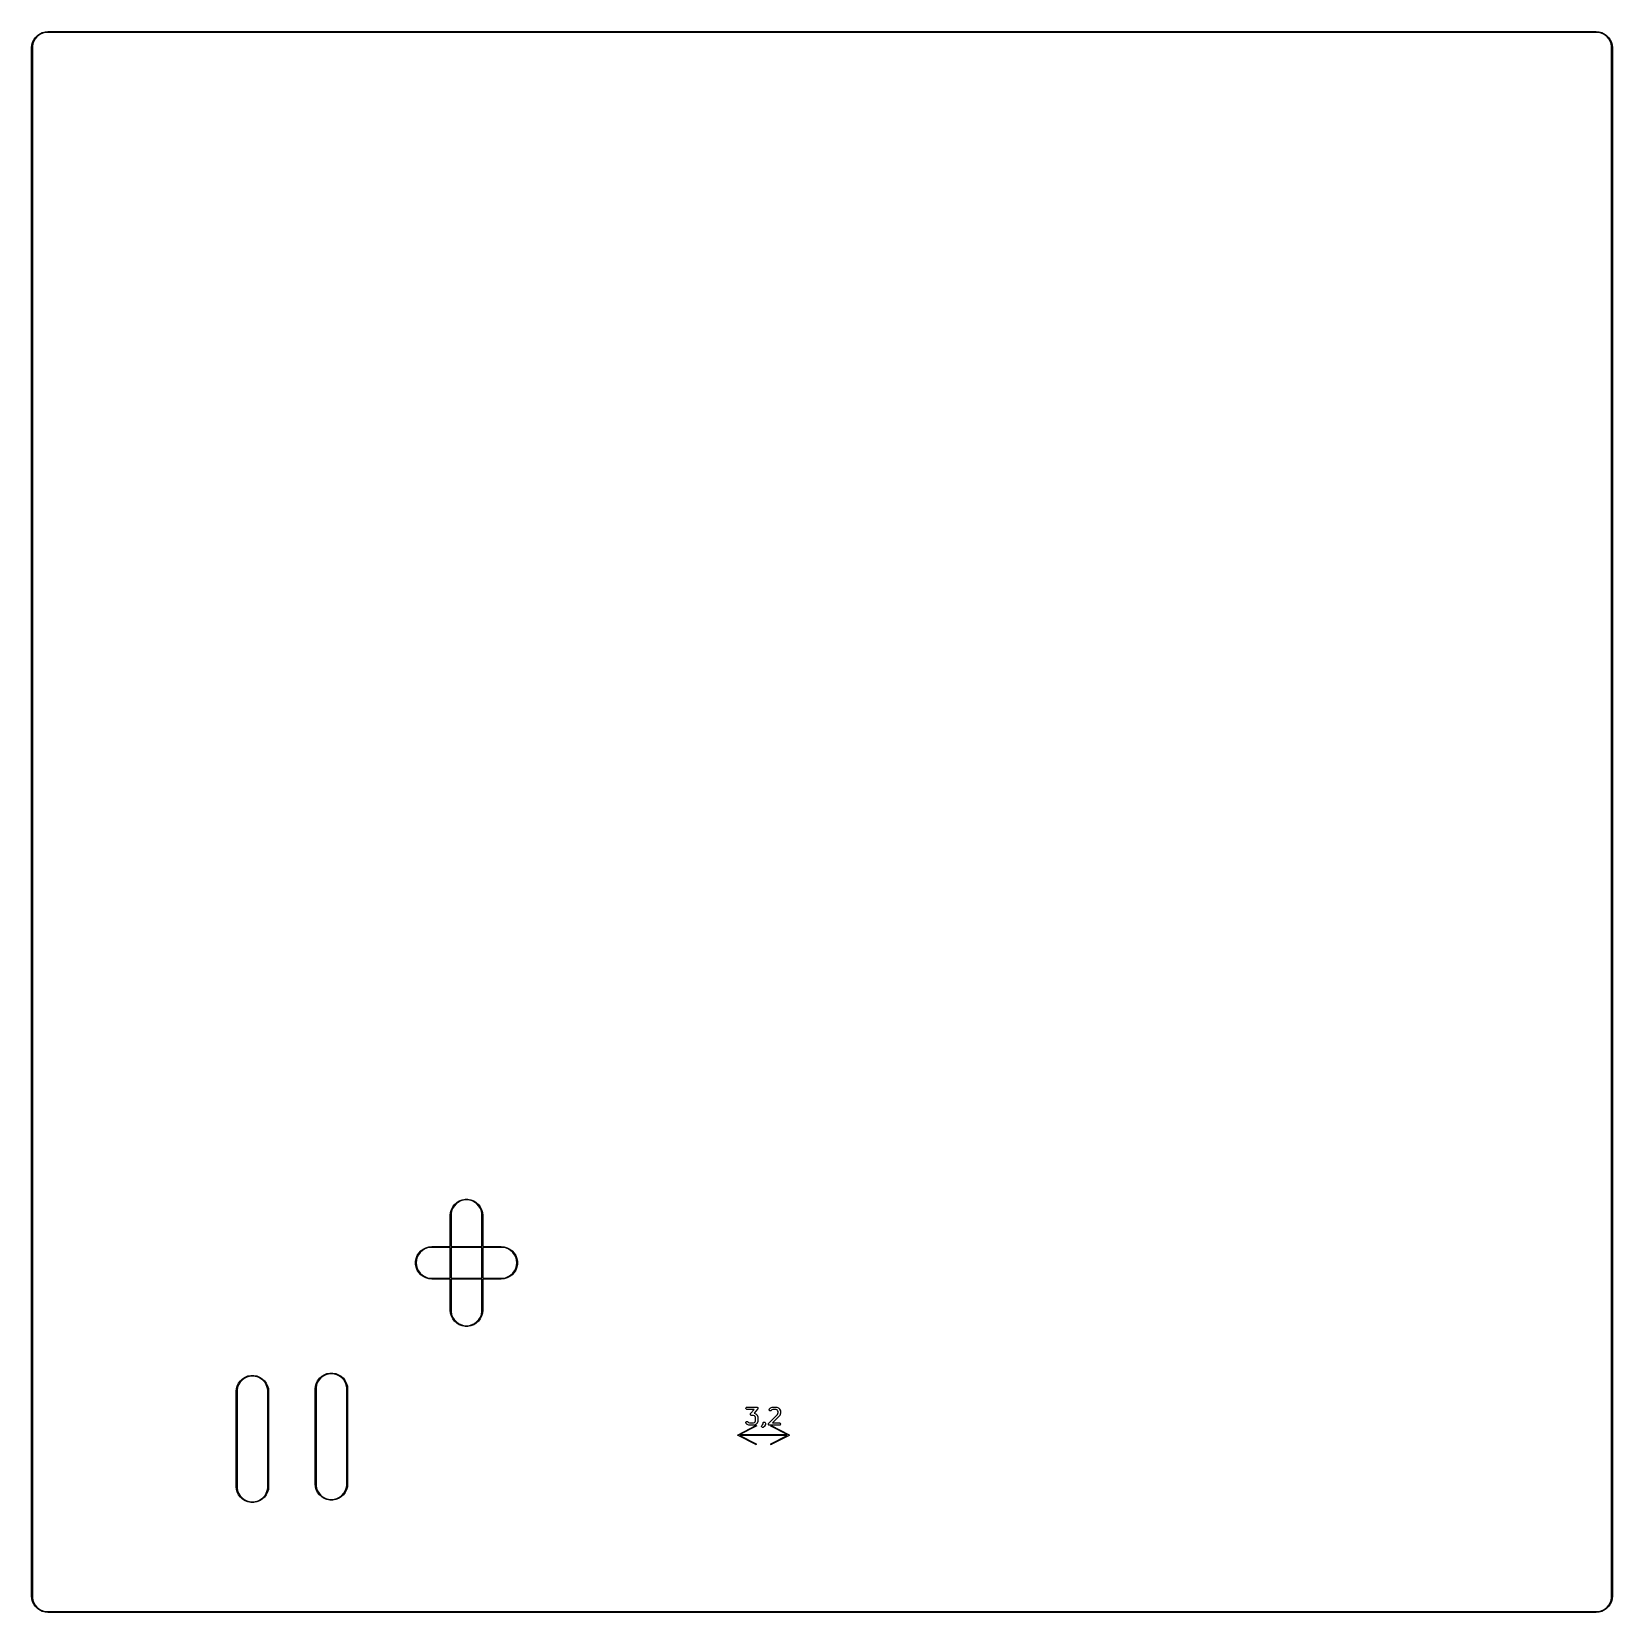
# Model space of a CAD drawing. Header units: inches. Extents: x 2.1 to 6.04, y -5.8 to -1.86.
import ezdxf

# ---------------------------------------------------------------- set-up
doc = ezdxf.new("R2010")
doc.units = ezdxf.units.IN
doc.header["$MEASUREMENT"] = 0
doc.layers.add('Edge.Cuts', color=254, linetype='CONTINUOUS', true_color=0xd0d2cd)

msp = doc.modelspace()

# ---------------------------------------------------------------- linework, layer by layer
at = {"layer": 'Edge.Cuts', "linetype": 'CONTINUOUS'}
for p, q in [((2.0974, -1.8976), (2.0981, -1.8906)), ((2.0981, -1.8906), (2.0999, -1.8838)), ((2.1006, -1.8877), (2.0994, -1.8943)), ((2.0999, -1.8838), (2.1028, -1.8775)), ((2.1029, -1.8814), (2.1006, -1.8877)), ((2.1028, -1.8775), (2.1069, -1.8717)), ((2.1062, -1.8755), (2.1029, -1.8814)), ((2.1105, -1.8704), (2.1062, -1.8755)), ((2.1069, -1.8717), (2.1119, -1.8667)), ((2.1157, -1.8661), (2.1105, -1.8704)), ((2.1119, -1.8667), (2.1176, -1.8627)), ((2.1215, -1.8627), (2.1157, -1.8661)), ((2.1176, -1.8627), (2.124, -1.8597)), ((2.1278, -1.8604), (2.1215, -1.8627)), ((2.124, -1.8597), (2.1308, -1.8579)), ((2.1344, -1.8593), (2.1278, -1.8604)), ((2.1308, -1.8579), (2.1378, -1.8573)), ((2.1378, -1.8593), (2.1344, -1.8593)), ((2.1378, -1.8573), (5.9961, -1.8573)), ((5.9961, -1.8593), (2.1378, -1.8593)), ((5.9961, -1.8573), (6.0031, -1.8579)), ((5.9994, -1.8593), (5.9961, -1.8593)), ((6.006, -1.8604), (5.9994, -1.8593)), ((6.0031, -1.8579), (6.0099, -1.8597)), ((6.0123, -1.8627), (6.006, -1.8604)), ((6.0099, -1.8597), (6.0162, -1.8627)), ((6.0182, -1.8661), (6.0123, -1.8627)), ((6.0162, -1.8627), (6.022, -1.8667)), ((6.0233, -1.8704), (6.0182, -1.8661)), ((6.022, -1.8667), (6.027, -1.8717)), ((6.0276, -1.8755), (6.0233, -1.8704)), ((6.027, -1.8717), (6.031, -1.8775)), ((6.031, -1.8814), (6.0276, -1.8755)), ((6.031, -1.8775), (6.034, -1.8838)), ((6.0333, -1.8877), (6.031, -1.8814)), ((6.0344, -1.8943), (6.0333, -1.8877)), ((6.034, -1.8838), (6.0358, -1.8906)), ((6.0358, -1.8906), (6.0364, -1.8976)), ((2.0974, -5.7559), (2.0974, -1.8976)), ((2.0994, -1.8943), (2.0994, -1.8976)), ((2.0994, -1.8976), (2.0994, -5.7559)), ((6.0344, -1.8976), (6.0344, -1.8943)), ((6.0344, -5.7559), (6.0344, -1.8976)), ((6.0364, -1.8976), (6.0364, -5.7559)), ((3.1407, -4.8071), (3.1414, -4.7997)), ((3.1414, -4.7997), (3.1435, -4.7925)), ((3.144, -4.7965), (3.1427, -4.8035)), ((3.1427, -4.8035), (3.1427, -4.8071)), ((3.1435, -4.7925), (3.1468, -4.7858)), ((3.1466, -4.7899), (3.144, -4.7965)), ((3.1503, -4.7839), (3.1466, -4.7899)), ((3.1468, -4.7858), (3.1513, -4.7799)), ((3.1551, -4.7786), (3.1503, -4.7839)), ((3.1513, -4.7799), (3.1568, -4.7749)), ((3.1608, -4.7743), (3.1551, -4.7786)), ((3.1568, -4.7749), (3.1631, -4.771)), ((3.1672, -4.7711), (3.1608, -4.7743)), ((3.1631, -4.771), (3.1701, -4.7683)), ((3.174, -4.7692), (3.1672, -4.7711)), ((3.1701, -4.7683), (3.1774, -4.7669)), ((3.1811, -4.7685), (3.174, -4.7692)), ((3.1774, -4.7669), (3.1848, -4.7669)), ((3.1882, -4.7692), (3.1811, -4.7685)), ((3.1848, -4.7669), (3.1921, -4.7683)), ((3.195, -4.7711), (3.1882, -4.7692)), ((3.1921, -4.7683), (3.1991, -4.771)), ((3.2014, -4.7743), (3.195, -4.7711)), ((3.1991, -4.771), (3.2054, -4.7749)), ((3.2071, -4.7786), (3.2014, -4.7743)), ((3.2054, -4.7749), (3.2109, -4.7799)), ((3.2119, -4.7839), (3.2071, -4.7786)), ((3.2109, -4.7799), (3.2154, -4.7858)), ((3.2156, -4.7899), (3.2119, -4.7839)), ((3.2154, -4.7858), (3.2187, -4.7925)), ((3.2182, -4.7965), (3.2156, -4.7899)), ((3.2195, -4.8035), (3.2182, -4.7965)), ((3.2187, -4.7925), (3.2208, -4.7997)), ((3.2195, -4.8071), (3.2195, -4.8035)), ((3.2208, -4.7997), (3.2215, -4.8071)), ((3.1407, -4.8848), (3.1407, -4.8071)), ((3.1427, -4.8071), (3.1427, -4.8848)), ((3.2195, -4.8848), (3.2195, -4.8071)), ((3.2215, -4.8071), (3.2215, -4.8848)), ((3.0543, -4.9215), (3.0557, -4.9142)), ((3.0543, -4.9289), (3.0543, -4.9215)), ((3.0557, -4.9142), (3.0584, -4.9072)), ((3.0566, -4.9181), (3.0559, -4.9252)), ((3.0585, -4.9113), (3.0566, -4.9181)), ((3.0584, -4.9072), (3.0623, -4.9009)), ((3.0617, -4.9049), (3.0585, -4.9113)), ((3.066, -4.8992), (3.0617, -4.9049)), ((3.0623, -4.9009), (3.0673, -4.8954)), ((3.0713, -4.8944), (3.066, -4.8992)), ((3.0673, -4.8954), (3.0732, -4.8909)), ((3.0773, -4.8907), (3.0713, -4.8944)), ((3.0732, -4.8909), (3.0799, -4.8876)), ((3.0839, -4.8881), (3.0773, -4.8907)), ((3.0799, -4.8876), (3.0871, -4.8855)), ((3.0909, -4.8868), (3.0839, -4.8881)), ((3.0871, -4.8855), (3.0945, -4.8848)), ((3.0945, -4.8868), (3.0909, -4.8868)), ((3.0945, -4.8848), (3.1407, -4.8848)), ((3.1407, -4.8868), (3.0945, -4.8868)), ((3.1407, -4.9636), (3.1407, -4.8868)), ((3.1427, -4.8848), (3.2195, -4.8848)), ((3.1427, -4.8868), (3.1427, -4.9636)), ((3.2195, -4.8868), (3.1427, -4.8868)), ((3.2195, -4.9636), (3.2195, -4.8868)), ((3.2215, -4.8848), (3.2677, -4.8848)), ((3.2215, -4.8868), (3.2215, -4.9636)), ((3.2677, -4.8868), (3.2215, -4.8868)), ((3.2677, -4.8848), (3.2751, -4.8855)), ((3.2713, -4.8868), (3.2677, -4.8868)), ((3.2783, -4.8881), (3.2713, -4.8868)), ((3.2751, -4.8855), (3.2823, -4.8876)), ((3.2849, -4.8907), (3.2783, -4.8881)), ((3.2823, -4.8876), (3.289, -4.8909)), ((3.2909, -4.8944), (3.2849, -4.8907)), ((3.289, -4.8909), (3.2949, -4.8954)), ((3.2962, -4.8992), (3.2909, -4.8944)), ((3.2949, -4.8954), (3.2999, -4.9009)), ((3.3005, -4.9049), (3.2962, -4.8992)), ((3.2999, -4.9009), (3.3038, -4.9072)), ((3.3037, -4.9113), (3.3005, -4.9049)), ((3.3056, -4.9181), (3.3037, -4.9113)), ((3.3038, -4.9072), (3.3065, -4.9142)), ((3.3063, -4.9252), (3.3056, -4.9181)), ((3.3065, -4.9142), (3.3079, -4.9215)), ((3.3079, -4.9215), (3.3079, -4.9289)), ((3.0557, -4.9362), (3.0543, -4.9289)), ((3.0584, -4.9432), (3.0557, -4.9362)), ((3.0559, -4.9252), (3.0566, -4.9323)), ((3.0566, -4.9323), (3.0585, -4.9391)), ((3.0623, -4.9495), (3.0584, -4.9432)), ((3.0585, -4.9391), (3.0617, -4.9455)), ((3.0617, -4.9455), (3.066, -4.9512)), ((3.0673, -4.955), (3.0623, -4.9495)), ((3.066, -4.9512), (3.0713, -4.956)), ((3.0732, -4.9595), (3.0673, -4.955)), ((3.0713, -4.956), (3.0773, -4.9597)), ((3.0799, -4.9628), (3.0732, -4.9595)), ((3.0773, -4.9597), (3.0839, -4.9623)), ((3.0871, -4.9649), (3.0799, -4.9628)), ((3.0839, -4.9623), (3.0909, -4.9636)), ((3.2713, -4.9636), (3.2783, -4.9623)), ((3.2823, -4.9628), (3.2751, -4.9649)), ((3.2783, -4.9623), (3.2849, -4.9597)), ((3.289, -4.9595), (3.2823, -4.9628)), ((3.2849, -4.9597), (3.2909, -4.956)), ((3.2949, -4.955), (3.289, -4.9595)), ((3.2909, -4.956), (3.2962, -4.9512)), ((3.2999, -4.9495), (3.2949, -4.955)), ((3.2962, -4.9512), (3.3005, -4.9455)), ((3.3038, -4.9432), (3.2999, -4.9495)), ((3.3005, -4.9455), (3.3037, -4.9391)), ((3.3037, -4.9391), (3.3056, -4.9323)), ((3.3065, -4.9362), (3.3038, -4.9432)), ((3.3056, -4.9323), (3.3063, -4.9252)), ((3.3079, -4.9289), (3.3065, -4.9362)), ((3.0945, -4.9656), (3.0871, -4.9649)), ((3.0909, -4.9636), (3.0945, -4.9636)), ((3.0945, -4.9636), (3.1407, -4.9636)), ((3.1407, -4.9656), (3.0945, -4.9656)), ((3.1407, -5.0433), (3.1407, -4.9656)), ((3.1427, -4.9636), (3.2195, -4.9636)), ((3.1427, -4.9656), (3.1427, -5.0433)), ((3.2195, -4.9656), (3.1427, -4.9656)), ((3.2195, -5.0433), (3.2195, -4.9656)), ((3.2215, -4.9636), (3.2677, -4.9636)), ((3.2677, -4.9656), (3.2215, -4.9656)), ((3.2215, -4.9656), (3.2215, -5.0433)), ((3.2677, -4.9636), (3.2713, -4.9636)), ((3.2751, -4.9649), (3.2677, -4.9656)), ((3.1414, -5.0507), (3.1407, -5.0433)), ((3.1435, -5.0579), (3.1414, -5.0507)), ((3.1427, -5.0433), (3.1427, -5.0469)), ((3.1427, -5.0469), (3.144, -5.0539)), ((3.1468, -5.0646), (3.1435, -5.0579)), ((3.144, -5.0539), (3.1466, -5.0605)), ((3.1466, -5.0605), (3.1503, -5.0665)), ((3.1513, -5.0705), (3.1468, -5.0646)), ((3.1503, -5.0665), (3.1551, -5.0718)), ((3.1568, -5.0755), (3.1513, -5.0705)), ((3.1551, -5.0718), (3.1608, -5.0761)), ((3.1631, -5.0794), (3.1568, -5.0755)), ((3.1608, -5.0761), (3.1672, -5.0793)), ((3.1701, -5.0821), (3.1631, -5.0794)), ((3.1672, -5.0793), (3.174, -5.0812)), ((3.174, -5.0812), (3.1811, -5.0819)), ((3.1811, -5.0819), (3.1882, -5.0812)), ((3.1882, -5.0812), (3.195, -5.0793)), ((3.1991, -5.0794), (3.1921, -5.0821)), ((3.195, -5.0793), (3.2014, -5.0761)), ((3.2054, -5.0755), (3.1991, -5.0794)), ((3.2014, -5.0761), (3.2071, -5.0718)), ((3.2109, -5.0705), (3.2054, -5.0755)), ((3.2071, -5.0718), (3.2119, -5.0665)), ((3.2154, -5.0646), (3.2109, -5.0705)), ((3.2119, -5.0665), (3.2156, -5.0605)), ((3.2187, -5.0579), (3.2154, -5.0646)), ((3.2156, -5.0605), (3.2182, -5.0539)), ((3.2182, -5.0539), (3.2195, -5.0469)), ((3.2208, -5.0507), (3.2187, -5.0579)), ((3.2195, -5.0469), (3.2195, -5.0433)), ((3.2215, -5.0433), (3.2208, -5.0507)), ((3.1774, -5.0835), (3.1701, -5.0821)), ((3.1848, -5.0835), (3.1774, -5.0835)), ((3.1921, -5.0821), (3.1848, -5.0835)), ((2.6073, -5.2461), (2.608, -5.2386)), ((2.608, -5.2386), (2.61, -5.2315)), ((2.6106, -5.2355), (2.6093, -5.2425)), ((2.61, -5.2315), (2.6133, -5.2248)), ((2.6131, -5.2289), (2.6106, -5.2355)), ((2.6169, -5.2228), (2.6131, -5.2289)), ((2.6133, -5.2248), (2.6178, -5.2189)), ((2.6217, -5.2176), (2.6169, -5.2228)), ((2.6178, -5.2189), (2.6233, -5.2139)), ((2.6273, -5.2133), (2.6217, -5.2176)), ((2.6233, -5.2139), (2.6297, -5.2099)), ((2.6337, -5.2101), (2.6273, -5.2133)), ((2.6297, -5.2099), (2.6366, -5.2072)), ((2.6406, -5.2082), (2.6337, -5.2101)), ((2.6366, -5.2072), (2.6439, -5.2059)), ((2.6476, -5.2075), (2.6406, -5.2082)), ((2.6439, -5.2059), (2.6514, -5.2059)), ((2.6547, -5.2082), (2.6476, -5.2075)), ((2.6514, -5.2059), (2.6587, -5.2072)), ((2.6616, -5.2101), (2.6547, -5.2082)), ((2.6587, -5.2072), (2.6656, -5.2099)), ((2.6679, -5.2133), (2.6616, -5.2101)), ((2.6656, -5.2099), (2.672, -5.2139)), ((2.6736, -5.2176), (2.6679, -5.2133)), ((2.672, -5.2139), (2.6775, -5.2189)), ((2.6784, -5.2228), (2.6736, -5.2176)), ((2.6775, -5.2189), (2.6819, -5.2248)), ((2.6821, -5.2289), (2.6784, -5.2228)), ((2.6819, -5.2248), (2.6853, -5.2315)), ((2.6847, -5.2355), (2.6821, -5.2289)), ((2.686, -5.2425), (2.6847, -5.2355)), ((2.6853, -5.2315), (2.6873, -5.2386)), ((2.6873, -5.2386), (2.688, -5.2461)), ((2.8041, -5.2402), (2.8048, -5.2327)), ((2.8048, -5.2327), (2.8069, -5.2256)), ((2.8074, -5.2296), (2.8061, -5.2366)), ((2.8061, -5.2366), (2.8061, -5.2402)), ((2.8069, -5.2256), (2.8102, -5.2189)), ((2.81, -5.223), (2.8074, -5.2296)), ((2.8137, -5.2169), (2.81, -5.223)), ((2.8102, -5.2189), (2.8147, -5.213)), ((2.8185, -5.2117), (2.8137, -5.2169)), ((2.8147, -5.213), (2.8202, -5.208)), ((2.8242, -5.2074), (2.8185, -5.2117)), ((2.8202, -5.208), (2.8265, -5.204)), ((2.8306, -5.2042), (2.8242, -5.2074)), ((2.8265, -5.204), (2.8334, -5.2013)), ((2.8374, -5.2023), (2.8306, -5.2042)), ((2.8334, -5.2013), (2.8408, -5.2)), ((2.8445, -5.2016), (2.8374, -5.2023)), ((2.8408, -5.2), (2.8482, -5.2)), ((2.8516, -5.2023), (2.8445, -5.2016)), ((2.8482, -5.2), (2.8555, -5.2013)), ((2.8584, -5.2042), (2.8516, -5.2023)), ((2.8555, -5.2013), (2.8625, -5.204)), ((2.8648, -5.2074), (2.8584, -5.2042)), ((2.8625, -5.204), (2.8688, -5.208)), ((2.8705, -5.2117), (2.8648, -5.2074)), ((2.8688, -5.208), (2.8743, -5.213)), ((2.8753, -5.2169), (2.8705, -5.2117)), ((2.8743, -5.213), (2.8788, -5.2189)), ((2.879, -5.223), (2.8753, -5.2169)), ((2.8788, -5.2189), (2.8821, -5.2256)), ((2.8816, -5.2296), (2.879, -5.223)), ((2.8829, -5.2366), (2.8816, -5.2296)), ((2.8821, -5.2256), (2.8842, -5.2327)), ((2.8829, -5.2402), (2.8829, -5.2366)), ((2.8842, -5.2327), (2.8848, -5.2402)), ((2.6073, -5.4823), (2.6073, -5.2461)), ((2.6093, -5.2425), (2.6093, -5.2461)), ((2.6093, -5.2461), (2.6093, -5.4823)), ((2.686, -5.2461), (2.686, -5.2425)), ((2.686, -5.4823), (2.686, -5.2461)), ((2.688, -5.2461), (2.688, -5.4823)), ((2.8041, -5.4764), (2.8041, -5.2402)), ((2.8061, -5.2402), (2.8061, -5.4764)), ((2.8829, -5.4764), (2.8829, -5.2402)), ((2.8848, -5.2402), (2.8848, -5.4764)), ((3.8771, -5.287), (3.8776, -5.286)), ((3.8771, -5.2882), (3.8771, -5.287)), ((3.8776, -5.2892), (3.8771, -5.2882)), ((3.8776, -5.286), (3.8784, -5.2851)), ((3.8784, -5.29), (3.8776, -5.2892)), ((3.8784, -5.2851), (3.8794, -5.2847)), ((3.8794, -5.2905), (3.8784, -5.29)), ((3.8794, -5.2847), (3.88, -5.2846)), ((3.88, -5.2905), (3.8794, -5.2905)), ((3.88, -5.2846), (3.9044, -5.2846)), ((3.8979, -5.2905), (3.88, -5.2905)), ((3.8883, -5.3022), (3.8884, -5.3021)), ((3.8884, -5.3027), (3.8883, -5.3022)), ((3.8884, -5.302), (3.8886, -5.3016)), ((3.8884, -5.3021), (3.8884, -5.302)), ((3.8884, -5.3032), (3.8884, -5.3027)), ((3.8884, -5.3033), (3.8884, -5.3032)), ((3.8884, -5.3034), (3.8884, -5.3033)), ((3.8886, -5.3038), (3.8884, -5.3034)), ((3.8886, -5.3016), (3.8887, -5.3011)), ((3.8888, -5.3042), (3.8886, -5.3038)), ((3.8887, -5.3011), (3.8888, -5.301)), ((3.8888, -5.301), (3.8888, -5.3009)), ((3.8888, -5.3009), (3.8889, -5.3009)), ((3.8889, -5.3043), (3.8888, -5.3042)), ((3.8889, -5.3009), (3.889, -5.3006)), ((3.8889, -5.3044), (3.8889, -5.3043)), ((3.8893, -5.3047), (3.8889, -5.3044)), ((3.889, -5.3006), (3.8979, -5.2905)), ((3.8896, -5.305), (3.8893, -5.3047)), ((3.8897, -5.3051), (3.8896, -5.305)), ((3.8898, -5.3051), (3.8897, -5.3051)), ((3.8902, -5.3053), (3.8898, -5.3051)), ((3.8907, -5.3055), (3.8902, -5.3053)), ((3.8908, -5.3055), (3.8907, -5.3055)), ((3.8909, -5.3055), (3.8908, -5.3055)), ((3.891, -5.3055), (3.8909, -5.3055)), ((3.8913, -5.3055), (3.891, -5.3055)), ((3.8962, -5.3055), (3.8913, -5.3055)), ((3.8989, -5.3069), (3.8962, -5.3055)), ((3.9066, -5.2895), (3.8977, -5.2997)), ((3.8977, -5.2997), (3.8982, -5.2999)), ((3.8982, -5.2999), (3.902, -5.3018)), ((3.9001, -5.3081), (3.8989, -5.3069)), ((3.9014, -5.3108), (3.9001, -5.3081)), ((3.9014, -5.3188), (3.9014, -5.3108)), ((3.902, -5.3018), (3.9022, -5.302)), ((3.9022, -5.302), (3.9023, -5.302)), ((3.9023, -5.302), (3.9024, -5.3021)), ((3.9024, -5.3021), (3.9024, -5.3021)), ((3.9024, -5.3021), (3.9025, -5.3022)), ((3.9025, -5.3022), (3.9027, -5.3024)), ((3.9027, -5.3024), (3.9046, -5.3043)), ((3.9044, -5.2846), (3.9047, -5.2847)), ((3.9046, -5.3043), (3.9048, -5.3045)), ((3.9047, -5.2847), (3.9048, -5.2847)), ((3.9048, -5.2847), (3.9048, -5.2847)), ((3.9048, -5.2847), (3.905, -5.2847)), ((3.9048, -5.3045), (3.9048, -5.3045)), ((3.9048, -5.3045), (3.9049, -5.3046)), ((3.9049, -5.3046), (3.905, -5.3047)), ((3.905, -5.2847), (3.9054, -5.2849)), ((3.905, -5.3047), (3.905, -5.3048)), ((3.905, -5.3048), (3.9052, -5.305)), ((3.9052, -5.305), (3.907, -5.3088)), ((3.9054, -5.2849), (3.9059, -5.285)), ((3.9059, -5.285), (3.9059, -5.2851)), ((3.9059, -5.2851), (3.906, -5.2851)), ((3.906, -5.2851), (3.9064, -5.2855)), ((3.9064, -5.2855), (3.9067, -5.2858)), ((3.9068, -5.2893), (3.9066, -5.2895)), ((3.9067, -5.2858), (3.9068, -5.2859)), ((3.9068, -5.2859), (3.9068, -5.286)), ((3.9068, -5.286), (3.907, -5.2864)), ((3.9069, -5.2892), (3.9068, -5.2892)), ((3.9068, -5.2892), (3.9068, -5.2893)), ((3.9071, -5.2886), (3.9069, -5.2891)), ((3.9069, -5.2891), (3.9069, -5.2892)), ((3.907, -5.2864), (3.9072, -5.2868)), ((3.907, -5.3088), (3.9072, -5.3093)), ((3.9073, -5.2882), (3.9071, -5.2886)), ((3.9072, -5.2868), (3.9072, -5.2869)), ((3.9072, -5.2869), (3.9073, -5.287)), ((3.9072, -5.3093), (3.9072, -5.3094)), ((3.9072, -5.3094), (3.9073, -5.3095)), ((3.9073, -5.287), (3.9073, -5.2875)), ((3.9073, -5.2875), (3.9073, -5.288)), ((3.9073, -5.288), (3.9073, -5.2881)), ((3.9073, -5.2881), (3.9073, -5.2882)), ((3.9073, -5.3095), (3.9073, -5.3101)), ((3.9073, -5.3101), (3.9073, -5.3195)), ((3.9342, -5.3249), (3.9562, -5.3029)), ((3.9352, -5.2908), (3.9357, -5.2897)), ((3.9352, -5.2919), (3.9352, -5.2908)), ((3.9357, -5.293), (3.9352, -5.2919)), ((3.9357, -5.2897), (3.936, -5.2893)), ((3.9365, -5.2938), (3.9357, -5.293)), ((3.936, -5.2893), (3.9379, -5.2874)), ((3.9376, -5.2942), (3.9365, -5.2938)), ((3.9387, -5.2942), (3.9376, -5.2942)), ((3.9379, -5.2874), (3.9381, -5.2872)), ((3.9381, -5.2872), (3.9382, -5.2871)), ((3.9382, -5.2871), (3.9383, -5.2871)), ((3.9383, -5.2871), (3.9384, -5.287)), ((3.9384, -5.287), (3.9387, -5.2868)), ((3.9384, -5.287), (3.9384, -5.287)), ((3.9387, -5.2868), (3.9424, -5.285)), ((3.9398, -5.2938), (3.9387, -5.2942)), ((3.9402, -5.2934), (3.9398, -5.2938)), ((3.9418, -5.2919), (3.9402, -5.2934)), ((3.9445, -5.2905), (3.9418, -5.2919)), ((3.9424, -5.285), (3.943, -5.2847)), ((3.943, -5.2847), (3.9431, -5.2847)), ((3.9431, -5.2847), (3.9432, -5.2847)), ((3.9432, -5.2847), (3.9438, -5.2846)), ((3.9608, -5.3066), (3.9434, -5.324)), ((3.9438, -5.2846), (3.9531, -5.2846)), ((3.9524, -5.2905), (3.9445, -5.2905)), ((3.9551, -5.2919), (3.9524, -5.2905)), ((3.9531, -5.2846), (3.9537, -5.2847)), ((3.9537, -5.2847), (3.9538, -5.2847)), ((3.9538, -5.2847), (3.9539, -5.2847)), ((3.9539, -5.2847), (3.9545, -5.285)), ((3.9545, -5.285), (3.9582, -5.2868)), ((3.9563, -5.2931), (3.9551, -5.2919)), ((3.9562, -5.3029), (3.9577, -5.2984)), ((3.9577, -5.2958), (3.9563, -5.2931)), ((3.9577, -5.2984), (3.9577, -5.2958)), ((3.9582, -5.2868), (3.9584, -5.287)), ((3.9584, -5.287), (3.9585, -5.287)), ((3.9585, -5.287), (3.9586, -5.2871)), ((3.9586, -5.2871), (3.9587, -5.2871)), ((3.9587, -5.2871), (3.9587, -5.2872)), ((3.9587, -5.2872), (3.959, -5.2874)), ((3.959, -5.2874), (3.9608, -5.2893)), ((3.9608, -5.2893), (3.961, -5.2895)), ((3.9612, -5.3061), (3.9608, -5.3066)), ((3.961, -5.2895), (3.9611, -5.2895)), ((3.9611, -5.2895), (3.9611, -5.2896)), ((3.9611, -5.2896), (3.9612, -5.2897)), ((3.9612, -5.2897), (3.9612, -5.2898)), ((3.9612, -5.2898), (3.9614, -5.29)), ((3.9613, -5.306), (3.9612, -5.3061)), ((3.9616, -5.3054), (3.9613, -5.3059)), ((3.9613, -5.3059), (3.9613, -5.306)), ((3.9614, -5.29), (3.9633, -5.2938)), ((3.9634, -5.2998), (3.9616, -5.3054)), ((3.9633, -5.2938), (3.9635, -5.2943)), ((3.9635, -5.2995), (3.9634, -5.2998)), ((3.9635, -5.2943), (3.9635, -5.2944)), ((3.9635, -5.2944), (3.9635, -5.2945)), ((3.9635, -5.2945), (3.9636, -5.2951)), ((3.9636, -5.2992), (3.9635, -5.2993)), ((3.9635, -5.2993), (3.9635, -5.2994)), ((3.9635, -5.2994), (3.9635, -5.2995)), ((3.9636, -5.2951), (3.9636, -5.2988)), ((3.9636, -5.2988), (3.9636, -5.2991)), ((3.9636, -5.2991), (3.9636, -5.2992)), ((3.8573, -5.3542), (3.8574, -5.3541)), ((3.8573, -5.3543), (3.8573, -5.3542)), ((3.8573, -5.3544), (3.8573, -5.3543)), ((3.8574, -5.3546), (3.8573, -5.3544)), ((3.8574, -5.354), (3.8575, -5.3538)), ((3.8574, -5.3541), (3.8574, -5.354)), ((3.8574, -5.3547), (3.8574, -5.3546)), ((3.8575, -5.3548), (3.8574, -5.3547)), ((3.8575, -5.3537), (3.8576, -5.3536)), ((3.8575, -5.3538), (3.8575, -5.3537)), ((3.8575, -5.355), (3.8575, -5.3548)), ((3.8576, -5.355), (3.8575, -5.355)), ((3.8576, -5.3536), (3.8576, -5.3536)), ((3.8576, -5.3536), (3.8577, -5.3536)), ((3.8576, -5.3551), (3.8576, -5.355)), ((3.8577, -5.3551), (3.8576, -5.3551)), ((3.8577, -5.3536), (3.8578, -5.3535)), ((3.8578, -5.3552), (3.8577, -5.3551)), ((3.8578, -5.3535), (3.9022, -5.3304)), ((3.9022, -5.3783), (3.8578, -5.3552)), ((3.9031, -5.3321), (3.8623, -5.3533)), ((3.8623, -5.3533), (3.9802, -5.3533)), ((3.9802, -5.3553), (3.8623, -5.3553)), ((3.8623, -5.3553), (3.9031, -5.3765)), ((3.8771, -5.3226), (3.8776, -5.3216)), ((3.8771, -5.3238), (3.8771, -5.3226)), ((3.8776, -5.3249), (3.8771, -5.3238)), ((3.8776, -5.3216), (3.8784, -5.3208)), ((3.8779, -5.3253), (3.8776, -5.3249)), ((3.8798, -5.3272), (3.8779, -5.3253)), ((3.8784, -5.3208), (3.8794, -5.3203)), ((3.8794, -5.3203), (3.8806, -5.3203)), ((3.88, -5.3274), (3.8798, -5.3272)), ((3.8801, -5.3274), (3.88, -5.3274)), ((3.8802, -5.3275), (3.8801, -5.3274)), ((3.8803, -5.3276), (3.8802, -5.3275)), ((3.8802, -5.3275), (3.8802, -5.3275)), ((3.8806, -5.3277), (3.8803, -5.3276)), ((3.8806, -5.3203), (3.8817, -5.3208)), ((3.8843, -5.3296), (3.8806, -5.3277)), ((3.8817, -5.3208), (3.8821, -5.3211)), ((3.8821, -5.3211), (3.8836, -5.3227)), ((3.8836, -5.3227), (3.8863, -5.324)), ((3.8849, -5.3298), (3.8843, -5.3296)), ((3.885, -5.3298), (3.8849, -5.3298)), ((3.8851, -5.3299), (3.885, -5.3298)), ((3.8856, -5.3299), (3.8851, -5.3299)), ((3.8969, -5.3299), (3.8856, -5.3299)), ((3.8863, -5.324), (3.8962, -5.324)), ((3.8962, -5.324), (3.8989, -5.3227)), ((3.8975, -5.3299), (3.8969, -5.3299)), ((3.8976, -5.3298), (3.8975, -5.3299)), ((3.8977, -5.3298), (3.8976, -5.3298)), ((3.8982, -5.3296), (3.8977, -5.3298)), ((3.902, -5.3277), (3.8982, -5.3296)), ((3.8989, -5.3227), (3.9001, -5.3215)), ((3.9001, -5.3215), (3.9014, -5.3188)), ((3.9022, -5.3276), (3.902, -5.3277)), ((3.9023, -5.3275), (3.9022, -5.3276)), ((3.9022, -5.3304), (3.9025, -5.3303)), ((3.9024, -5.3275), (3.9023, -5.3275)), ((3.9025, -5.3274), (3.9024, -5.3274)), ((3.9024, -5.3274), (3.9024, -5.3275)), ((3.9027, -5.3272), (3.9025, -5.3274)), ((3.9025, -5.3303), (3.9033, -5.3305)), ((3.9046, -5.3253), (3.9027, -5.3272)), ((3.9034, -5.3319), (3.9031, -5.3321)), ((3.9033, -5.3305), (3.9036, -5.3312)), ((3.9036, -5.3312), (3.9034, -5.3319)), ((3.9048, -5.3251), (3.9046, -5.3253)), ((3.9049, -5.3249), (3.9048, -5.325)), ((3.9048, -5.325), (3.9048, -5.3251)), ((3.905, -5.3249), (3.9049, -5.3249)), ((3.9052, -5.3245), (3.905, -5.3248)), ((3.905, -5.3248), (3.905, -5.3249)), ((3.907, -5.3208), (3.9052, -5.3245)), ((3.9072, -5.3202), (3.907, -5.3208)), ((3.9073, -5.32), (3.9072, -5.3201)), ((3.9072, -5.3201), (3.9072, -5.3202)), ((3.9073, -5.3195), (3.9073, -5.32)), ((3.9165, -5.332), (3.9169, -5.3309)), ((3.9165, -5.3332), (3.9165, -5.332)), ((3.9169, -5.3342), (3.9165, -5.3332)), ((3.9169, -5.3309), (3.9173, -5.3305)), ((3.9177, -5.335), (3.9169, -5.3342)), ((3.9173, -5.3305), (3.9188, -5.329)), ((3.9188, -5.3355), (3.9177, -5.335)), ((3.9188, -5.329), (3.9202, -5.3263)), ((3.92, -5.3355), (3.9188, -5.3355)), ((3.921, -5.335), (3.92, -5.3355)), ((3.9202, -5.3245), (3.9207, -5.3234)), ((3.9202, -5.3251), (3.9202, -5.3245)), ((3.9202, -5.3263), (3.9202, -5.3251)), ((3.9207, -5.3234), (3.9215, -5.3226)), ((3.9215, -5.3347), (3.921, -5.335)), ((3.9215, -5.3226), (3.9226, -5.3222)), ((3.9233, -5.3328), (3.9215, -5.3347)), ((3.9226, -5.3222), (3.9237, -5.3222)), ((3.9235, -5.3326), (3.9233, -5.3328)), ((3.9236, -5.3325), (3.9235, -5.3326)), ((3.9237, -5.3324), (3.9236, -5.3324)), ((3.9236, -5.3324), (3.9236, -5.3325)), ((3.9237, -5.3222), (3.9248, -5.3226)), ((3.9239, -5.332), (3.9237, -5.3323)), ((3.9237, -5.3323), (3.9237, -5.3324)), ((3.9258, -5.3283), (3.9239, -5.332)), ((3.9248, -5.3226), (3.9256, -5.3234)), ((3.9256, -5.3234), (3.926, -5.3245)), ((3.926, -5.3277), (3.9258, -5.3283)), ((3.926, -5.3245), (3.9261, -5.3251)), ((3.9261, -5.327), (3.926, -5.3275)), ((3.926, -5.3275), (3.926, -5.3276)), ((3.926, -5.3276), (3.926, -5.3277)), ((3.9261, -5.3251), (3.9261, -5.327)), ((3.9334, -5.3264), (3.9338, -5.3253)), ((3.9334, -5.3275), (3.9334, -5.3264)), ((3.9338, -5.3286), (3.9334, -5.3275)), ((3.9338, -5.3253), (3.9342, -5.3249)), ((3.9346, -5.3294), (3.9338, -5.3286)), ((3.9357, -5.3299), (3.9346, -5.3294)), ((3.9363, -5.3299), (3.9357, -5.3299)), ((3.9606, -5.3299), (3.9363, -5.3299)), ((3.9389, -5.3312), (3.9393, -5.3305)), ((3.9391, -5.3319), (3.9389, -5.3312)), ((3.9394, -5.3321), (3.9391, -5.3319)), ((3.9393, -5.3305), (3.94, -5.3303)), ((3.9802, -5.3533), (3.9394, -5.3321)), ((3.9394, -5.3765), (3.9802, -5.3553)), ((3.94, -5.3303), (3.9404, -5.3304)), ((3.9404, -5.3304), (3.9847, -5.3535)), ((3.9847, -5.3552), (3.9404, -5.3783)), ((3.9434, -5.324), (3.9606, -5.324)), ((3.9606, -5.324), (3.9612, -5.3241)), ((3.9612, -5.3299), (3.9606, -5.3299)), ((3.9612, -5.3241), (3.9623, -5.3245)), ((3.9623, -5.3294), (3.9612, -5.3299)), ((3.9623, -5.3245), (3.9631, -5.3253)), ((3.9631, -5.3286), (3.9623, -5.3294)), ((3.9631, -5.3253), (3.9635, -5.3264)), ((3.9635, -5.3275), (3.9631, -5.3286)), ((3.9635, -5.3264), (3.9635, -5.3275)), ((3.9847, -5.3535), (3.9848, -5.3536)), ((3.9848, -5.3551), (3.9847, -5.3552)), ((3.9848, -5.3536), (3.9849, -5.3536)), ((3.9849, -5.3551), (3.9848, -5.3551)), ((3.9849, -5.3536), (3.9849, -5.3536)), ((3.9849, -5.3536), (3.985, -5.3537)), ((3.985, -5.355), (3.9849, -5.355)), ((3.9849, -5.355), (3.9849, -5.3551)), ((3.985, -5.3537), (3.9851, -5.3538)), ((3.9851, -5.3548), (3.985, -5.355)), ((3.9851, -5.3538), (3.9852, -5.354)), ((3.9852, -5.3547), (3.9851, -5.3548)), ((3.9852, -5.354), (3.9852, -5.3541)), ((3.9852, -5.3541), (3.9852, -5.3542)), ((3.9852, -5.3542), (3.9852, -5.3543)), ((3.9852, -5.3543), (3.9852, -5.3544)), ((3.9852, -5.3544), (3.9852, -5.3546)), ((3.9852, -5.3546), (3.9852, -5.3547)), ((3.9025, -5.3784), (3.9022, -5.3783)), ((3.9033, -5.3782), (3.9025, -5.3784)), ((3.9031, -5.3765), (3.9034, -5.3768)), ((3.9036, -5.3775), (3.9033, -5.3782)), ((3.9034, -5.3768), (3.9036, -5.3775)), ((3.9389, -5.3775), (3.9391, -5.3768)), ((3.9393, -5.3782), (3.9389, -5.3775)), ((3.9391, -5.3768), (3.9394, -5.3765)), ((3.94, -5.3784), (3.9393, -5.3782)), ((3.9404, -5.3783), (3.94, -5.3784)), ((2.608, -5.4897), (2.6073, -5.4823)), ((2.61, -5.4969), (2.608, -5.4897)), ((2.6093, -5.4823), (2.6093, -5.4858)), ((2.6093, -5.4858), (2.6106, -5.4928)), ((2.6133, -5.5035), (2.61, -5.4969)), ((2.6106, -5.4928), (2.6131, -5.4995)), ((2.6131, -5.4995), (2.6169, -5.5055)), ((2.6178, -5.5095), (2.6133, -5.5035)), ((2.6169, -5.5055), (2.6217, -5.5108)), ((2.6233, -5.5145), (2.6178, -5.5095)), ((2.6217, -5.5108), (2.6273, -5.5151)), ((2.6297, -5.5184), (2.6233, -5.5145)), ((2.672, -5.5145), (2.6656, -5.5184)), ((2.6679, -5.5151), (2.6736, -5.5108)), ((2.6775, -5.5095), (2.672, -5.5145)), ((2.6736, -5.5108), (2.6784, -5.5055)), ((2.6819, -5.5035), (2.6775, -5.5095)), ((2.6784, -5.5055), (2.6821, -5.4995)), ((2.6853, -5.4969), (2.6819, -5.5035)), ((2.6821, -5.4995), (2.6847, -5.4928)), ((2.6847, -5.4928), (2.686, -5.4858)), ((2.6873, -5.4897), (2.6853, -5.4969)), ((2.686, -5.4858), (2.686, -5.4823)), ((2.688, -5.4823), (2.6873, -5.4897)), ((2.8048, -5.4838), (2.8041, -5.4764)), ((2.8069, -5.491), (2.8048, -5.4838)), ((2.8061, -5.4764), (2.8061, -5.4799)), ((2.8061, -5.4799), (2.8074, -5.4869)), ((2.8102, -5.4976), (2.8069, -5.491)), ((2.8074, -5.4869), (2.81, -5.4936)), ((2.81, -5.4936), (2.8137, -5.4996)), ((2.8147, -5.5036), (2.8102, -5.4976)), ((2.8137, -5.4996), (2.8185, -5.5049)), ((2.8202, -5.5086), (2.8147, -5.5036)), ((2.8185, -5.5049), (2.8242, -5.5092)), ((2.8265, -5.5125), (2.8202, -5.5086)), ((2.8242, -5.5092), (2.8306, -5.5123)), ((2.8334, -5.5152), (2.8265, -5.5125)), ((2.8306, -5.5123), (2.8374, -5.5143)), ((2.8374, -5.5143), (2.8445, -5.5149)), ((2.8445, -5.5149), (2.8516, -5.5143)), ((2.8516, -5.5143), (2.8584, -5.5123)), ((2.8625, -5.5125), (2.8555, -5.5152)), ((2.8584, -5.5123), (2.8648, -5.5092)), ((2.8688, -5.5086), (2.8625, -5.5125)), ((2.8648, -5.5092), (2.8705, -5.5049)), ((2.8743, -5.5036), (2.8688, -5.5086)), ((2.8705, -5.5049), (2.8753, -5.4996)), ((2.8788, -5.4976), (2.8743, -5.5036)), ((2.8753, -5.4996), (2.879, -5.4936)), ((2.8821, -5.491), (2.8788, -5.4976)), ((2.879, -5.4936), (2.8816, -5.4869)), ((2.8816, -5.4869), (2.8829, -5.4799)), ((2.8842, -5.4838), (2.8821, -5.491)), ((2.8829, -5.4799), (2.8829, -5.4764)), ((2.8848, -5.4764), (2.8842, -5.4838)), ((2.6273, -5.5151), (2.6337, -5.5182)), ((2.6366, -5.5211), (2.6297, -5.5184)), ((2.6337, -5.5182), (2.6406, -5.5202)), ((2.6439, -5.5225), (2.6366, -5.5211)), ((2.6406, -5.5202), (2.6476, -5.5208)), ((2.6514, -5.5225), (2.6439, -5.5225)), ((2.6476, -5.5208), (2.6547, -5.5202)), ((2.6587, -5.5211), (2.6514, -5.5225)), ((2.6547, -5.5202), (2.6616, -5.5182)), ((2.6656, -5.5184), (2.6587, -5.5211)), ((2.6616, -5.5182), (2.6679, -5.5151)), ((2.8408, -5.5166), (2.8334, -5.5152)), ((2.8482, -5.5166), (2.8408, -5.5166)), ((2.8555, -5.5152), (2.8482, -5.5166)), ((2.0981, -5.7629), (2.0974, -5.7559)), ((2.0999, -5.7697), (2.0981, -5.7629)), ((2.0994, -5.7559), (2.0994, -5.7593)), ((2.0994, -5.7593), (2.1006, -5.7659)), ((2.1028, -5.7761), (2.0999, -5.7697)), ((2.1006, -5.7659), (2.1029, -5.7722)), ((2.1069, -5.7818), (2.1028, -5.7761)), ((2.1029, -5.7722), (2.1062, -5.778)), ((2.1062, -5.778), (2.1105, -5.7832)), ((2.1119, -5.7868), (2.1069, -5.7818)), ((2.1105, -5.7832), (2.1157, -5.7875)), ((2.1176, -5.7909), (2.1119, -5.7868)), ((2.1157, -5.7875), (2.1215, -5.7908)), ((6.0123, -5.7908), (6.0182, -5.7875)), ((6.022, -5.7868), (6.0162, -5.7909)), ((6.0182, -5.7875), (6.0233, -5.7832)), ((6.027, -5.7818), (6.022, -5.7868)), ((6.0233, -5.7832), (6.0276, -5.778)), ((6.031, -5.7761), (6.027, -5.7818)), ((6.0276, -5.778), (6.031, -5.7722)), ((6.031, -5.7722), (6.0333, -5.7659)), ((6.034, -5.7697), (6.031, -5.7761)), ((6.0333, -5.7659), (6.0344, -5.7593)), ((6.0358, -5.7629), (6.034, -5.7697)), ((6.0344, -5.7593), (6.0344, -5.7559)), ((6.0364, -5.7559), (6.0358, -5.7629)), ((2.124, -5.7938), (2.1176, -5.7909)), ((2.1215, -5.7908), (2.1278, -5.7931)), ((2.1308, -5.7956), (2.124, -5.7938)), ((2.1278, -5.7931), (2.1344, -5.7943)), ((2.1378, -5.7963), (2.1308, -5.7956)), ((2.1344, -5.7943), (2.1378, -5.7943)), ((2.1378, -5.7943), (5.9961, -5.7943)), ((5.9961, -5.7963), (2.1378, -5.7963)), ((5.9961, -5.7943), (5.9994, -5.7943)), ((6.0031, -5.7956), (5.9961, -5.7963)), ((5.9994, -5.7943), (6.006, -5.7931)), ((6.0099, -5.7938), (6.0031, -5.7956)), ((6.006, -5.7931), (6.0123, -5.7908)), ((6.0162, -5.7909), (6.0099, -5.7938))]:
    msp.add_line(p, q, dxfattribs=at)

doc.saveas('drawing.dxf')
